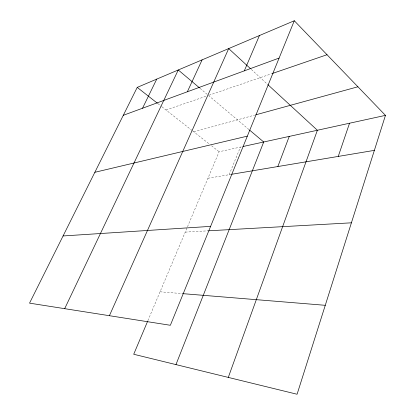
<?xml version="1.0" encoding="UTF-8"?>
<svg xmlns="http://www.w3.org/2000/svg" width="415" height="415" viewBox="0 0 415 415"><rect width="100%" height="100%" fill="white"/><g stroke="black" fill="none" stroke-linecap="round" stroke-linejoin="round"><path stroke-width="0.31" stroke-dasharray="2.08 1.56" d="M229.153 174.705L240.441 147.081M147.885 320.665L219.13 151.745L242.324 146.671M165.99 109.985L206.649 96.036M209.051 95.211L271.716 73.709M193.784 131.825L254.587 115.137M207.951 178.258L231.031 174.388M185.235 232.11L208.086 230.833M160.06 291.792L181.879 293.576M157.913 103.641L161.445 106.416M161.949 106.816L192.264 130.632M192.773 131.031L209.497 144.176M211.526 145.769L219.13 151.745M200.04 88.328L207.459 94.584M208.449 95.419L249.114 129.688M251.293 69.404L267.291 84.136"/><path stroke-width="0.62" d="M294.292 20.75L170.358 325.282L29.543 303.147L137.225 87.389L294.292 20.75L385.457 115.37L297.083 394.25L133.713 354.26L147.636 321.257M338.246 156.424L349.534 123.229M228.292 377.411L317.382 130.258L267.763 84.567M277.853 166.545L289.245 136.411M175.965 364.603L263.712 141.992L249.602 130.097M244.316 70.851L259.437 35.54M109.41 315.701L228.686 48.586L250.354 68.537M187.367 91.767L202.11 59.859M64.683 308.672L178.263 69.974L199.542 87.907M142.527 108.237L156.746 79.104M123.291 115.303L279.103 58.074M272.318 73.502L327.03 54.728M255.811 114.805L357.912 86.782M94.843 172.303L247.335 136.141M242.957 146.531L385.457 115.37M231.658 174.284L374.366 150.37M63.075 235.959L210.613 226.367M208.724 230.797L351.406 222.819M182.507 293.628L325.267 305.31M137.225 87.389L157.41 103.247"/></g></svg>
